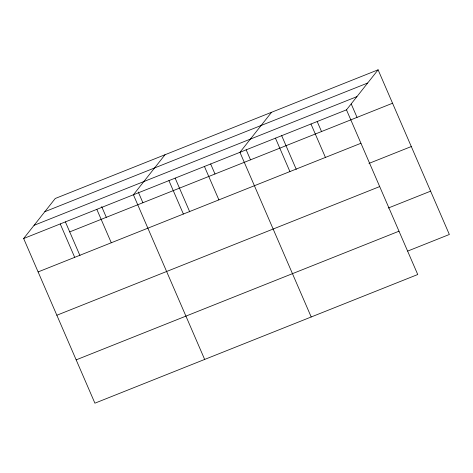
<?xml version="1.0" encoding="UTF-8"?>
<svg xmlns="http://www.w3.org/2000/svg" width="473" height="473" viewBox="0 0 473 473"><rect width="100%" height="100%" fill="white"/><g stroke="black" fill="none" stroke-linecap="round" stroke-linejoin="round"><path stroke-width="0.71" d="M378.093 69.821L346.484 109.854L417.742 274.517L94.907 403.179L23.65 238.516L55.258 198.483L378.093 69.821L449.35 234.484L407.691 251.086M165.024 154.736L133.416 194.77L204.667 359.433M271.561 112.278L239.947 152.312L311.204 316.975M44.829 211.691L367.663 83.029M34.08 225.308L356.914 96.64M23.65 238.516L346.484 109.854M69.72 231.894L392.549 103.232M38.106 271.928L360.94 143.266M368.952 163.416L411.297 146.541M56.849 315.243L379.683 186.575M388.268 208.043L430.607 191.169M76.165 359.864L398.999 231.202M351.256 104.019L357.038 117.381M317.188 121.514L321.528 131.535M310.974 124.009L325.43 157.414M281.677 135.662L296.269 169.375M275.457 138.157L289.919 171.569M246.167 149.817L250.507 159.839M210.656 163.971L214.99 173.993M204.437 166.466L218.893 199.878M175.146 178.126L189.732 211.833M168.926 180.621L183.382 214.027M138.27 192.038L142.893 202.728M101.677 206.618L106.307 217.308M96.823 209.356L111.285 242.761M65.38 221.867L79.967 255.58M60.237 223.936L74.699 257.347"/></g></svg>
